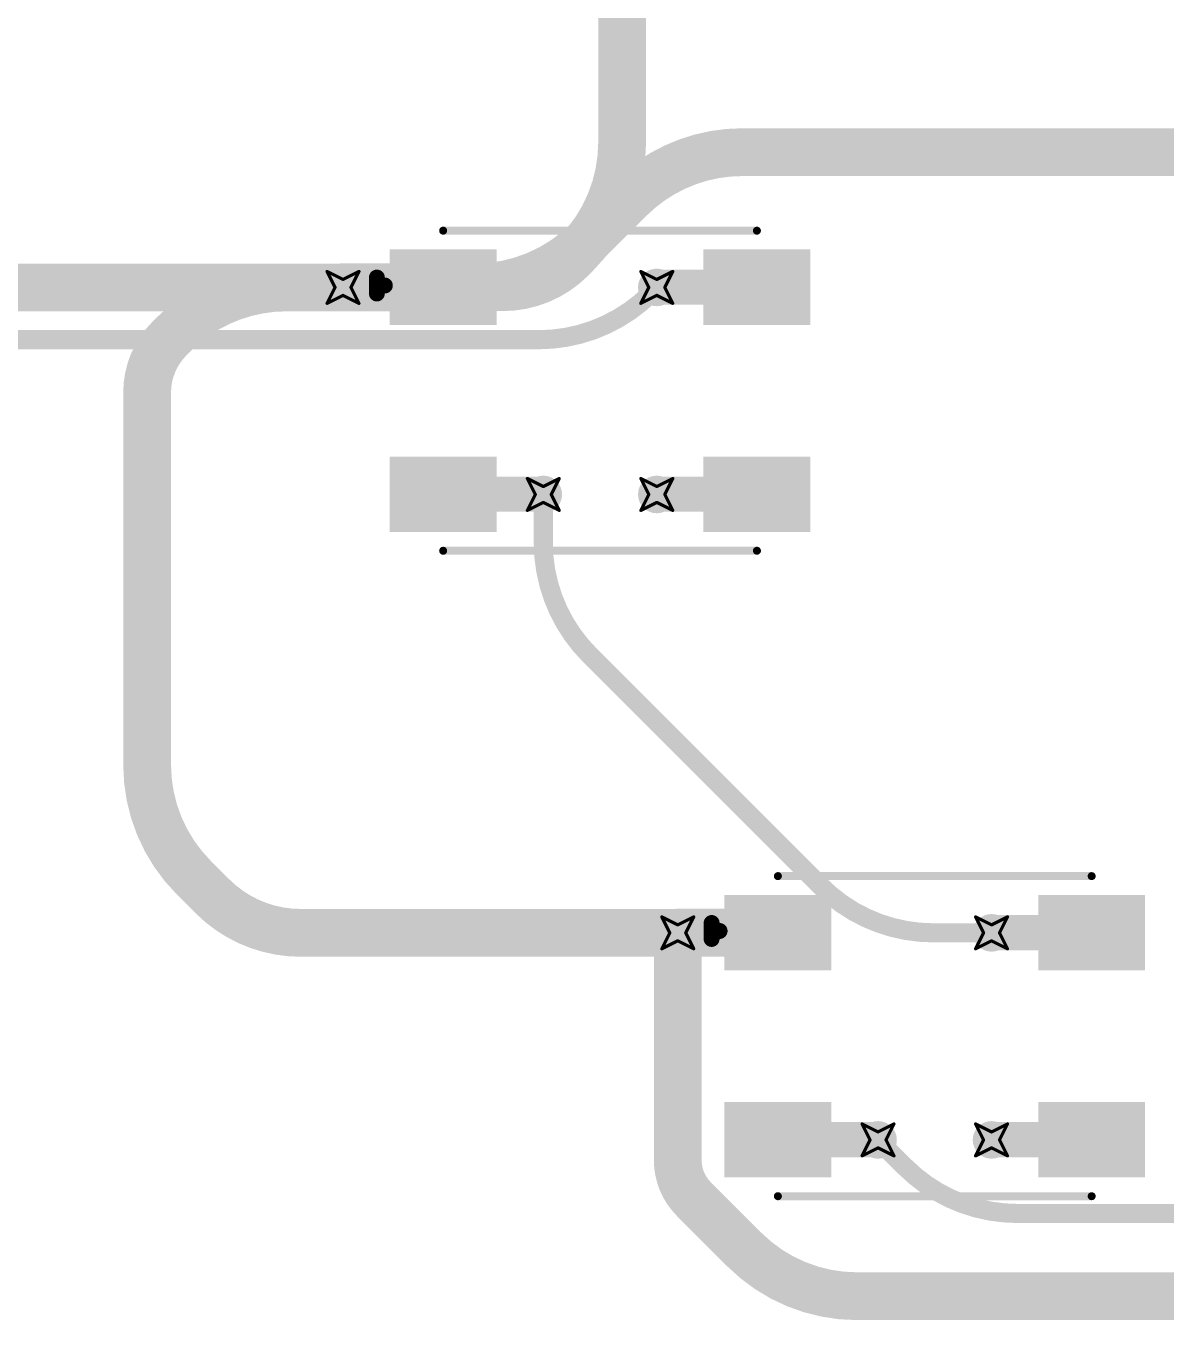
# Model space of a CAD drawing. Header units: inches. Extents: x -11 to 1110, y -7 to 455.
# Drawn here: x 450.82 to 468.99, y 216.59 to 237.22 of the extents above; entities that cross this region are included whole.
import ezdxf

# ---------------------------------------------------------------- set-up
doc = ezdxf.new("R2010")
doc.units = ezdxf.units.IN
for name, color, linetype in [('Bottom Layer', 5, 'Continuous'), ('Drill Drawing', 1, 'Continuous'), ('Top Layer', 1, 'Continuous'), ('Top Overlay', 2, 'Continuous'), ('Top Paste', 8, 'Continuous'), ('Top Solder', 216, 'Continuous'), ('Via Holes', 16, 'Continuous')]:
    doc.layers.add(name, color=color, linetype=linetype)

# ---------------------------------------------------------------- blocks, each defined once
blk = doc.blocks.new('WS2812B_B_W_58')
at = {"layer": 'Top Layer'}
for points in [[(-3.24999985, 2.15000078), (-1.75000031, 2.15000078), (-1.75000031, 1.15000278), (-3.24999985, 1.15000278)], [(3.24999985, 1.15000278), (1.75000031, 1.15000278), (1.75000031, 2.15000078), (3.24999985, 2.15000078)], [(-3.24999985, -1.15000024), (-1.75000031, -1.15000024), (-1.75000031, -2.14999824), (-3.24999985, -2.14999824)], [(1.75000031, -1.15000024), (3.24999985, -1.15000024), (3.24999985, -2.14999824), (1.75000031, -2.14999824)]]:
    blk.add_hatch(color=1, dxfattribs=at).paths.add_polyline_path(points)
at = {"layer": 'Top Paste'}
for points in [[(-3.24999985, 2.15000078), (-1.75000031, 2.15000078), (-1.75000031, 1.15000278), (-3.24999985, 1.15000278)], [(3.24999985, 1.15000278), (1.75000031, 1.15000278), (1.75000031, 2.15000078), (3.24999985, 2.15000078)], [(-3.24999985, -1.15000024), (-1.75000031, -1.15000024), (-1.75000031, -2.14999824), (-3.24999985, -2.14999824)], [(1.75000031, -1.15000024), (3.24999985, -1.15000024), (3.24999985, -2.14999824), (1.75000031, -2.14999824)]]:
    blk.add_hatch(color=8, dxfattribs=at).paths.add_polyline_path(points)
at = {"layer": 'Top Solder'}
for points in [[(-3.35159985, 2.25160078), (-1.64840031, 2.25160078), (-1.64840031, 1.04840278), (-3.35159985, 1.04840278)], [(3.35159985, 1.04840278), (1.64840031, 1.04840278), (1.64840031, 2.25160078), (3.35159985, 2.25160078)], [(-3.35159985, -1.04840024), (-1.64840031, -1.04840024), (-1.64840031, -2.25159824), (-3.35159985, -2.25159824)], [(1.64840031, -1.04840024), (3.35159985, -1.04840024), (3.35159985, -2.25159824), (1.64840031, -2.25159824)]]:
    blk.add_hatch(color=216, dxfattribs=at).paths.add_polyline_path(points)
at = {"layer": 'Top Overlay'}
for points in [[(-2.50000008, 2.55080008, 0.127, 0.127, 0), (2.50000008, 2.55080008, 0.127, 0.127, 0)], [(-3.556, 1.8034, 0.254, 0.254, 0), (-3.429, 1.6764, 0.254, 0.254, 0)], [(-3.556, 1.5494, 0.254, 0.254, 0), (-3.556, 1.8034, 0.254, 0.254, 0)], [(-3.556, 1.5494, 0.254, 0.254, 0), (-3.429, 1.6764, 0.254, 0.254, 0)], [(-2.50000008, -2.55079754, 0.127, 0.127, 0), (2.50000008, -2.55079754, 0.127, 0.127, 0)]]:
    blk.add_lwpolyline(points, format="xyseb", dxfattribs=at)
for points in [[(-2.53175008, 2.55080008, 0.0635, 0.0635, 1), (-2.46825008, 2.55080008, 0.0635, 0.0635, 1)], [(2.46825008, 2.55080008, 0.0635, 0.0635, 1), (2.53175008, 2.55080008, 0.0635, 0.0635, 1)], [(-3.619499999999999, 1.8034, 0.127, 0.127, 1), (-3.4925, 1.8034, 0.127, 0.127, 1)], [(-3.619499999999999, 1.8034, 0.127, 0.127, 1), (-3.4925, 1.8034, 0.127, 0.127, 1)], [(-3.619499999999999, 1.5494, 0.127, 0.127, 1), (-3.4925, 1.5494, 0.127, 0.127, 1)], [(-3.619499999999999, 1.5494, 0.127, 0.127, 1), (-3.4925, 1.5494, 0.127, 0.127, 1)], [(-3.4925, 1.6764, 0.127, 0.127, 1), (-3.3655, 1.6764, 0.127, 0.127, 1)], [(-3.4925, 1.6764, 0.127, 0.127, 1), (-3.3655, 1.6764, 0.127, 0.127, 1)], [(-2.53175008, -2.55079754, 0.0635, 0.0635, 1), (-2.46825008, -2.55079754, 0.0635, 0.0635, 1)], [(2.46825008, -2.55079754, 0.0635, 0.0635, 1), (2.53175008, -2.55079754, 0.0635, 0.0635, 1)]]:
    blk.add_lwpolyline(points, format="xyseb", close=True, dxfattribs=at)
blk = doc.blocks.new('WS2812B_B_W_67')
at = {"layer": 'Top Layer'}
for points in [[(-3.24999985, 2.15000078), (-1.75000031, 2.15000078), (-1.75000031, 1.15000278), (-3.24999985, 1.15000278)], [(3.24999985, 1.15000278), (1.75000031, 1.15000278), (1.75000031, 2.15000078), (3.24999985, 2.15000078)], [(-3.24999985, -1.15000024), (-1.75000031, -1.15000024), (-1.75000031, -2.14999824), (-3.24999985, -2.14999824)], [(1.75000031, -1.15000024), (3.24999985, -1.15000024), (3.24999985, -2.14999824), (1.75000031, -2.14999824)]]:
    blk.add_hatch(color=1, dxfattribs=at).paths.add_polyline_path(points)
at = {"layer": 'Top Paste'}
for points in [[(-3.24999985, 2.15000078), (-1.75000031, 2.15000078), (-1.75000031, 1.15000278), (-3.24999985, 1.15000278)], [(3.24999985, 1.15000278), (1.75000031, 1.15000278), (1.75000031, 2.15000078), (3.24999985, 2.15000078)], [(-3.24999985, -1.15000024), (-1.75000031, -1.15000024), (-1.75000031, -2.14999824), (-3.24999985, -2.14999824)], [(1.75000031, -1.15000024), (3.24999985, -1.15000024), (3.24999985, -2.14999824), (1.75000031, -2.14999824)]]:
    blk.add_hatch(color=8, dxfattribs=at).paths.add_polyline_path(points)
at = {"layer": 'Top Solder'}
for points in [[(-3.35159985, 2.25160078), (-1.64840031, 2.25160078), (-1.64840031, 1.04840278), (-3.35159985, 1.04840278)], [(3.35159985, 1.04840278), (1.64840031, 1.04840278), (1.64840031, 2.25160078), (3.35159985, 2.25160078)], [(-3.35159985, -1.04840024), (-1.64840031, -1.04840024), (-1.64840031, -2.25159824), (-3.35159985, -2.25159824)], [(1.64840031, -1.04840024), (3.35159985, -1.04840024), (3.35159985, -2.25159824), (1.64840031, -2.25159824)]]:
    blk.add_hatch(color=216, dxfattribs=at).paths.add_polyline_path(points)
at = {"layer": 'Top Overlay'}
for points in [[(-2.50000008, 2.55080008, 0.127, 0.127, 0), (2.50000008, 2.55080008, 0.127, 0.127, 0)], [(-3.556, 1.8034, 0.254, 0.254, 0), (-3.429, 1.6764, 0.254, 0.254, 0)], [(-3.556, 1.5494, 0.254, 0.254, 0), (-3.556, 1.8034, 0.254, 0.254, 0)], [(-3.556, 1.5494, 0.254, 0.254, 0), (-3.429, 1.6764, 0.254, 0.254, 0)], [(-2.50000008, -2.55079754, 0.127, 0.127, 0), (2.50000008, -2.55079754, 0.127, 0.127, 0)]]:
    blk.add_lwpolyline(points, format="xyseb", dxfattribs=at)
for points in [[(-2.53175008, 2.55080008, 0.0635, 0.0635, 1), (-2.46825008, 2.55080008, 0.0635, 0.0635, 1)], [(2.46825008, 2.55080008, 0.0635, 0.0635, 1), (2.53175008, 2.55080008, 0.0635, 0.0635, 1)], [(-3.619499999999999, 1.8034, 0.127, 0.127, 1), (-3.4925, 1.8034, 0.127, 0.127, 1)], [(-3.619499999999999, 1.8034, 0.127, 0.127, 1), (-3.4925, 1.8034, 0.127, 0.127, 1)], [(-3.619499999999999, 1.5494, 0.127, 0.127, 1), (-3.4925, 1.5494, 0.127, 0.127, 1)], [(-3.619499999999999, 1.5494, 0.127, 0.127, 1), (-3.4925, 1.5494, 0.127, 0.127, 1)], [(-3.4925, 1.6764, 0.127, 0.127, 1), (-3.3655, 1.6764, 0.127, 0.127, 1)], [(-3.4925, 1.6764, 0.127, 0.127, 1), (-3.3655, 1.6764, 0.127, 0.127, 1)], [(-2.53175008, -2.55079754, 0.0635, 0.0635, 1), (-2.46825008, -2.55079754, 0.0635, 0.0635, 1)], [(2.46825008, -2.55079754, 0.0635, 0.0635, 1), (2.53175008, -2.55079754, 0.0635, 0.0635, 1)]]:
    blk.add_lwpolyline(points, format="xyseb", close=True, dxfattribs=at)

msp = doc.modelspace()

# ---------------------------------------------------------------- hatches: boundary and pattern name
at = {"layer": 'Bottom Layer'}
h = msp.add_hatch(color=5, dxfattribs=at)
edge = h.paths.add_edge_path()
edge.add_arc((455.8759691199999, 233.0472098), 0.2999994, 0, 360)
h = msp.add_hatch(color=5, dxfattribs=at)
edge = h.paths.add_edge_path()
edge.add_arc((460.87596928, 233.0472098), 0.2999994, 0, 360)
h = msp.add_hatch(color=5, dxfattribs=at)
edge = h.paths.add_edge_path()
edge.add_arc((459.0672301999999, 229.74720878), 0.2999994, 0, 360)
h = msp.add_hatch(color=5, dxfattribs=at)
edge = h.paths.add_edge_path()
edge.add_arc((460.87596928, 229.74720878), 0.2999994, 0, 360)
h = msp.add_hatch(color=5, dxfattribs=at)
edge = h.paths.add_edge_path()
edge.add_arc((461.20996912, 222.7602098), 0.2999994, 0, 360)
h = msp.add_hatch(color=5, dxfattribs=at)
edge = h.paths.add_edge_path()
edge.add_arc((466.2099692799999, 222.7602098), 0.2999994, 0, 360)
h = msp.add_hatch(color=5, dxfattribs=at)
edge = h.paths.add_edge_path()
edge.add_arc((464.4012301999999, 219.46020878), 0.2999994, 0, 360)
h = msp.add_hatch(color=5, dxfattribs=at)
edge = h.paths.add_edge_path()
edge.add_arc((466.2099692799999, 219.46020878), 0.2999994, 0, 360)
at = {"layer": 'Top Layer'}
h = msp.add_hatch(color=1, dxfattribs=at)
edge = h.paths.add_edge_path()
edge.add_arc((455.8759691199999, 233.0472098), 0.2999994, 0, 360)
h = msp.add_hatch(color=1, dxfattribs=at)
edge = h.paths.add_edge_path()
edge.add_arc((460.87596928, 233.0472098), 0.2999994, 0, 360)
h = msp.add_hatch(color=1, dxfattribs=at)
edge = h.paths.add_edge_path()
edge.add_arc((459.0672301999999, 229.74720878), 0.2999994, 0, 360)
h = msp.add_hatch(color=1, dxfattribs=at)
edge = h.paths.add_edge_path()
edge.add_arc((460.87596928, 229.74720878), 0.2999994, 0, 360)
h = msp.add_hatch(color=1, dxfattribs=at)
edge = h.paths.add_edge_path()
edge.add_arc((461.20996912, 222.7602098), 0.2999994, 0, 360)
h = msp.add_hatch(color=1, dxfattribs=at)
edge = h.paths.add_edge_path()
edge.add_arc((466.2099692799999, 222.7602098), 0.2999994, 0, 360)
h = msp.add_hatch(color=1, dxfattribs=at)
edge = h.paths.add_edge_path()
edge.add_arc((464.4012301999999, 219.46020878), 0.2999994, 0, 360)
h = msp.add_hatch(color=1, dxfattribs=at)
edge = h.paths.add_edge_path()
edge.add_arc((466.2099692799999, 219.46020878), 0.2999994, 0, 360)
at = {"layer": 'Via Holes'}
h = msp.add_hatch(color=7, dxfattribs=at)
edge = h.paths.add_edge_path()
edge.add_arc((455.8759691199999, 233.0472098), 0.1499997, 0, 360)
h = msp.add_hatch(color=7, dxfattribs=at)
edge = h.paths.add_edge_path()
edge.add_arc((460.87596928, 233.0472098), 0.1499997, 0, 360)
h = msp.add_hatch(color=7, dxfattribs=at)
edge = h.paths.add_edge_path()
edge.add_arc((459.0672301999999, 229.74720878), 0.1499997, 0, 360)
h = msp.add_hatch(color=7, dxfattribs=at)
edge = h.paths.add_edge_path()
edge.add_arc((460.87596928, 229.74720878), 0.1499997, 0, 360)
h = msp.add_hatch(color=7, dxfattribs=at)
edge = h.paths.add_edge_path()
edge.add_arc((461.20996912, 222.7602098), 0.1499997, 0, 360)
h = msp.add_hatch(color=7, dxfattribs=at)
edge = h.paths.add_edge_path()
edge.add_arc((466.2099692799999, 222.7602098), 0.1499997, 0, 360)
h = msp.add_hatch(color=7, dxfattribs=at)
edge = h.paths.add_edge_path()
edge.add_arc((464.4012301999999, 219.46020878), 0.1499997, 0, 360)
h = msp.add_hatch(color=7, dxfattribs=at)
edge = h.paths.add_edge_path()
edge.add_arc((466.2099692799999, 219.46020878), 0.1499997, 0, 360)

# ---------------------------------------------------------------- linework, layer by layer
at = {"layer": 'Bottom Layer'}
for points in [[(460.4425563799999, 234.45875638, 0.7619999999999999, 0.7619999999999999, -0.198912367379658), (462.23860816, 235.2027046, 0.7619999999999999, 0.7619999999999999, 0)], [(462.23860816, 235.2027046, 0.7619999999999999, 0.7619999999999999, 0), (473.40548702, 235.2027046, 0.7619999999999999, 0.7619999999999999, 0)], [(459.7749580199999, 233.79115802, 0.7619999999999999, 0.7619999999999999, 0), (460.4425563799999, 234.45875638, 0.7619999999999999, 0.7619999999999999, 0)], [(459.7749580199999, 233.79115802, 0.7619999999999999, 0.7619999999999999, -0.198912367379658), (457.97890624, 233.0472098, 0.7619999999999999, 0.7619999999999999, 0)], [(446.87511336, 233.0472098, 0.7619999999999999, 0.7619999999999999, 0), (455.8759691199999, 233.0472098, 0.7619999999999999, 0.7619999999999999, 0)], [(455.8759691199999, 233.0472098, 0.7619999999999999, 0.7619999999999999, 0), (457.97890624, 233.0472098, 0.7619999999999999, 0.7619999999999999, 0)], [(460.78610662, 232.95734714, 0.3048, 0.3048, -0.198912367379658), (458.99005484, 232.21339892, 0.3048, 0.3048, 0)], [(460.78610662, 232.95734714, 0.3048, 0.3048, 0), (460.87596928, 233.0472098, 0.3048, 0.3048, 0)], [(449.0727239, 232.21339892, 0.3048, 0.3048, 0), (458.99005484, 232.21339892, 0.3048, 0.3048, 0)], [(459.0672301999999, 228.97867336, 0.3048, 0.3048, 0), (459.0672301999999, 229.74720878, 0.3048, 0.3048, 0)], [(459.81117842, 227.18262158, 0.3048, 0.3048, -0.198912367379658), (459.0672301999999, 228.97867336, 0.3048, 0.3048, 0)], [(459.81117842, 227.18262158, 0.3048, 0.3048, 0), (463.4896419799999, 223.50415802, 0.3048, 0.3048, 0)], [(465.28569376, 222.7602098, 0.3048, 0.3048, -0.198912367379658), (463.4896419799999, 223.50415802, 0.3048, 0.3048, 0)], [(461.20996912, 219.13720968, 0.7619999999999999, 0.7619999999999999, 0), (461.20996912, 222.7602098, 0.7619999999999999, 0.7619999999999999, 0)], [(465.28569376, 222.7602098, 0.3048, 0.3048, 0), (466.2099692799999, 222.7602098, 0.3048, 0.3048, 0)], [(461.4671999999999, 218.5162, 0.7619999999999999, 0.7619999999999999, -0.198912367379658), (461.20996912, 219.13720968, 0.7619999999999999, 0.7619999999999999, 0)], [(464.4012301999999, 219.46020878, 0.3048, 0.3048, 0), (464.82989076, 219.03154822, 0.3048, 0.3048, 0)], [(466.62594254, 218.2876, 0.3048, 0.3048, -0.198912367379658), (464.82989076, 219.03154822, 0.3048, 0.3048, 0)], [(461.4671999999999, 218.5162, 0.7619999999999999, 0.7619999999999999, 0), (462.27044198, 217.71295802, 0.7619999999999999, 0.7619999999999999, 0)], [(466.62594254, 218.2876, 0.3048, 0.3048, 0), (474.81207552, 218.2876, 0.3048, 0.3048, 0)], [(464.06649376, 216.9690098, 0.7619999999999999, 0.7619999999999999, -0.198912367379658), (462.27044198, 217.71295802, 0.7619999999999999, 0.7619999999999999, 0)], [(464.06649376, 216.9690098, 0.7619999999999999, 0.7619999999999999, 0), (472.1827691199999, 216.9690098, 0.7619999999999999, 0.7619999999999999, 0)]]:
    msp.add_lwpolyline(points, format="xyseb", dxfattribs=at)
for points in [[(462.04810816, 235.2027046, 0.3809999999999999, 0.3809999999999999, 1), (462.4291081599999, 235.2027046, 0.3809999999999999, 0.3809999999999999, 1)], [(462.04810816, 235.2027046, 0.3809999999999999, 0.3809999999999999, 1), (462.4291081599999, 235.2027046, 0.3809999999999999, 0.3809999999999999, 1)], [(460.2520563799999, 234.45875638, 0.3809999999999999, 0.3809999999999999, 1), (460.63305638, 234.45875638, 0.3809999999999999, 0.3809999999999999, 1)], [(460.2520563799999, 234.45875638, 0.3809999999999999, 0.3809999999999999, 1), (460.63305638, 234.45875638, 0.3809999999999999, 0.3809999999999999, 1)], [(459.58445802, 233.79115802, 0.3809999999999999, 0.3809999999999999, 1), (459.9654580199999, 233.79115802, 0.3809999999999999, 0.3809999999999999, 1)], [(459.58445802, 233.79115802, 0.3809999999999999, 0.3809999999999999, 1), (459.9654580199999, 233.79115802, 0.3809999999999999, 0.3809999999999999, 1)], [(455.6854691199999, 233.0472098, 0.3809999999999999, 0.3809999999999999, 1), (456.06646912, 233.0472098, 0.3809999999999999, 0.3809999999999999, 1)], [(455.6854691199999, 233.0472098, 0.3809999999999999, 0.3809999999999999, 1), (456.06646912, 233.0472098, 0.3809999999999999, 0.3809999999999999, 1)], [(457.7884062399999, 233.0472098, 0.3809999999999999, 0.3809999999999999, 1), (458.1694062399999, 233.0472098, 0.3809999999999999, 0.3809999999999999, 1)], [(457.7884062399999, 233.0472098, 0.3809999999999999, 0.3809999999999999, 1), (458.1694062399999, 233.0472098, 0.3809999999999999, 0.3809999999999999, 1)], [(460.70990662, 232.95734714, 0.1524, 0.1524, 1), (460.86230662, 232.95734714, 0.1524, 0.1524, 1)], [(460.70990662, 232.95734714, 0.1524, 0.1524, 1), (460.86230662, 232.95734714, 0.1524, 0.1524, 1)], [(460.79976928, 233.0472098, 0.1524, 0.1524, 1), (460.95216928, 233.0472098, 0.1524, 0.1524, 1)], [(458.91385484, 232.21339892, 0.1524, 0.1524, 1), (459.06625484, 232.21339892, 0.1524, 0.1524, 1)], [(458.91385484, 232.21339892, 0.1524, 0.1524, 1), (459.06625484, 232.21339892, 0.1524, 0.1524, 1)], [(458.9910302, 229.74720878, 0.1524, 0.1524, 1), (459.1434302, 229.74720878, 0.1524, 0.1524, 1)], [(458.9910302, 228.97867336, 0.1524, 0.1524, 1), (459.1434302, 228.97867336, 0.1524, 0.1524, 1)], [(458.9910302, 228.97867336, 0.1524, 0.1524, 1), (459.1434302, 228.97867336, 0.1524, 0.1524, 1)], [(459.73497842, 227.18262158, 0.1524, 0.1524, 1), (459.88737842, 227.18262158, 0.1524, 0.1524, 1)], [(459.73497842, 227.18262158, 0.1524, 0.1524, 1), (459.88737842, 227.18262158, 0.1524, 0.1524, 1)], [(463.41344198, 223.50415802, 0.1524, 0.1524, 1), (463.56584198, 223.50415802, 0.1524, 0.1524, 1)], [(463.41344198, 223.50415802, 0.1524, 0.1524, 1), (463.56584198, 223.50415802, 0.1524, 0.1524, 1)], [(461.0194691199999, 222.7602098, 0.3809999999999999, 0.3809999999999999, 1), (461.40046912, 222.7602098, 0.3809999999999999, 0.3809999999999999, 1)], [(465.20949376, 222.7602098, 0.1524, 0.1524, 1), (465.36189376, 222.7602098, 0.1524, 0.1524, 1)], [(465.20949376, 222.7602098, 0.1524, 0.1524, 1), (465.36189376, 222.7602098, 0.1524, 0.1524, 1)], [(466.1337692799999, 222.7602098, 0.1524, 0.1524, 1), (466.28616928, 222.7602098, 0.1524, 0.1524, 1)], [(461.0194691199999, 219.13720968, 0.3809999999999999, 0.3809999999999999, 1), (461.40046912, 219.13720968, 0.3809999999999999, 0.3809999999999999, 1)], [(461.0194691199999, 219.13720968, 0.3809999999999999, 0.3809999999999999, 1), (461.40046912, 219.13720968, 0.3809999999999999, 0.3809999999999999, 1)], [(464.3250302, 219.46020878, 0.1524, 0.1524, 1), (464.4774302, 219.46020878, 0.1524, 0.1524, 1)], [(464.75369076, 219.03154822, 0.1524, 0.1524, 1), (464.90609076, 219.03154822, 0.1524, 0.1524, 1)], [(464.75369076, 219.03154822, 0.1524, 0.1524, 1), (464.90609076, 219.03154822, 0.1524, 0.1524, 1)], [(461.2766999999999, 218.5162, 0.3809999999999999, 0.3809999999999999, 1), (461.6577, 218.5162, 0.3809999999999999, 0.3809999999999999, 1)], [(461.2766999999999, 218.5162, 0.3809999999999999, 0.3809999999999999, 1), (461.6577, 218.5162, 0.3809999999999999, 0.3809999999999999, 1)], [(466.54974254, 218.2876, 0.1524, 0.1524, 1), (466.70214254, 218.2876, 0.1524, 0.1524, 1)], [(466.54974254, 218.2876, 0.1524, 0.1524, 1), (466.70214254, 218.2876, 0.1524, 0.1524, 1)], [(462.0799419799999, 217.71295802, 0.3809999999999999, 0.3809999999999999, 1), (462.46094198, 217.71295802, 0.3809999999999999, 0.3809999999999999, 1)], [(462.0799419799999, 217.71295802, 0.3809999999999999, 0.3809999999999999, 1), (462.46094198, 217.71295802, 0.3809999999999999, 0.3809999999999999, 1)], [(463.87599376, 216.9690098, 0.3809999999999999, 0.3809999999999999, 1), (464.2569937599999, 216.9690098, 0.3809999999999999, 0.3809999999999999, 1)], [(463.87599376, 216.9690098, 0.3809999999999999, 0.3809999999999999, 1), (464.2569937599999, 216.9690098, 0.3809999999999999, 0.3809999999999999, 1)]]:
    msp.add_lwpolyline(points, format="xyseb", close=True, dxfattribs=at)
at = {"layer": 'Drill Drawing'}
for points in [[(455.62196912, 233.3012098, 0.0508, 0.0508, 0), (455.8759691199999, 233.1742098, 0.0508, 0.0508, 0)], [(455.62196912, 233.3012098, 0.0508, 0.0508, 0), (455.74896912, 233.0472098, 0.0508, 0.0508, 0)], [(455.8759691199999, 233.1742098, 0.0508, 0.0508, 0), (456.12996912, 233.3012098, 0.0508, 0.0508, 0)], [(456.00296912, 233.0472098, 0.0508, 0.0508, 0), (456.12996912, 233.3012098, 0.0508, 0.0508, 0)], [(460.62196928, 233.3012098, 0.0508, 0.0508, 0), (460.87596928, 233.1742098, 0.0508, 0.0508, 0)], [(460.62196928, 233.3012098, 0.0508, 0.0508, 0), (460.7489692799999, 233.0472098, 0.0508, 0.0508, 0)], [(460.87596928, 233.1742098, 0.0508, 0.0508, 0), (461.12996928, 233.3012098, 0.0508, 0.0508, 0)], [(461.00296928, 233.0472098, 0.0508, 0.0508, 0), (461.12996928, 233.3012098, 0.0508, 0.0508, 0)], [(455.62196912, 232.7932098, 0.0508, 0.0508, 0), (455.74896912, 233.0472098, 0.0508, 0.0508, 0)], [(455.62196912, 232.7932098, 0.0508, 0.0508, 0), (455.8759691199999, 232.9202098, 0.0508, 0.0508, 0)], [(455.8759691199999, 232.9202098, 0.0508, 0.0508, 0), (456.12996912, 232.7932098, 0.0508, 0.0508, 0)], [(456.00296912, 233.0472098, 0.0508, 0.0508, 0), (456.12996912, 232.7932098, 0.0508, 0.0508, 0)], [(460.62196928, 232.7932098, 0.0508, 0.0508, 0), (460.7489692799999, 233.0472098, 0.0508, 0.0508, 0)], [(460.62196928, 232.7932098, 0.0508, 0.0508, 0), (460.87596928, 232.9202098, 0.0508, 0.0508, 0)], [(460.87596928, 232.9202098, 0.0508, 0.0508, 0), (461.12996928, 232.7932098, 0.0508, 0.0508, 0)], [(461.00296928, 233.0472098, 0.0508, 0.0508, 0), (461.12996928, 232.7932098, 0.0508, 0.0508, 0)], [(458.8132302, 230.00120878, 0.0508, 0.0508, 0), (459.0672301999999, 229.87420878, 0.0508, 0.0508, 0)], [(458.8132302, 230.00120878, 0.0508, 0.0508, 0), (458.9402302, 229.74720878, 0.0508, 0.0508, 0)], [(459.0672301999999, 229.87420878, 0.0508, 0.0508, 0), (459.3212301999999, 230.00120878, 0.0508, 0.0508, 0)], [(459.1942302, 229.74720878, 0.0508, 0.0508, 0), (459.3212301999999, 230.00120878, 0.0508, 0.0508, 0)], [(460.62196928, 230.00120878, 0.0508, 0.0508, 0), (460.87596928, 229.87420878, 0.0508, 0.0508, 0)], [(460.62196928, 230.00120878, 0.0508, 0.0508, 0), (460.7489692799999, 229.74720878, 0.0508, 0.0508, 0)], [(460.87596928, 229.87420878, 0.0508, 0.0508, 0), (461.12996928, 230.00120878, 0.0508, 0.0508, 0)], [(461.00296928, 229.74720878, 0.0508, 0.0508, 0), (461.12996928, 230.00120878, 0.0508, 0.0508, 0)], [(458.8132302, 229.49320878, 0.0508, 0.0508, 0), (458.9402302, 229.74720878, 0.0508, 0.0508, 0)], [(458.8132302, 229.49320878, 0.0508, 0.0508, 0), (459.0672301999999, 229.62020878, 0.0508, 0.0508, 0)], [(459.0672301999999, 229.62020878, 0.0508, 0.0508, 0), (459.3212301999999, 229.49320878, 0.0508, 0.0508, 0)], [(459.1942302, 229.74720878, 0.0508, 0.0508, 0), (459.3212301999999, 229.49320878, 0.0508, 0.0508, 0)], [(460.62196928, 229.49320878, 0.0508, 0.0508, 0), (460.7489692799999, 229.74720878, 0.0508, 0.0508, 0)], [(460.62196928, 229.49320878, 0.0508, 0.0508, 0), (460.87596928, 229.62020878, 0.0508, 0.0508, 0)], [(460.87596928, 229.62020878, 0.0508, 0.0508, 0), (461.12996928, 229.49320878, 0.0508, 0.0508, 0)], [(461.00296928, 229.74720878, 0.0508, 0.0508, 0), (461.12996928, 229.49320878, 0.0508, 0.0508, 0)], [(460.9559691199999, 223.0142098, 0.0508, 0.0508, 0), (461.20996912, 222.8872098, 0.0508, 0.0508, 0)], [(460.9559691199999, 223.0142098, 0.0508, 0.0508, 0), (461.08296912, 222.7602098, 0.0508, 0.0508, 0)], [(461.20996912, 222.8872098, 0.0508, 0.0508, 0), (461.46396912, 223.0142098, 0.0508, 0.0508, 0)], [(461.3369691199999, 222.7602098, 0.0508, 0.0508, 0), (461.46396912, 223.0142098, 0.0508, 0.0508, 0)], [(465.95596928, 223.0142098, 0.0508, 0.0508, 0), (466.2099692799999, 222.8872098, 0.0508, 0.0508, 0)], [(465.95596928, 223.0142098, 0.0508, 0.0508, 0), (466.08296928, 222.7602098, 0.0508, 0.0508, 0)], [(466.2099692799999, 222.8872098, 0.0508, 0.0508, 0), (466.46396928, 223.0142098, 0.0508, 0.0508, 0)], [(466.33696928, 222.7602098, 0.0508, 0.0508, 0), (466.46396928, 223.0142098, 0.0508, 0.0508, 0)], [(460.9559691199999, 222.5062098, 0.0508, 0.0508, 0), (461.08296912, 222.7602098, 0.0508, 0.0508, 0)], [(461.3369691199999, 222.7602098, 0.0508, 0.0508, 0), (461.46396912, 222.5062098, 0.0508, 0.0508, 0)], [(465.95596928, 222.5062098, 0.0508, 0.0508, 0), (466.08296928, 222.7602098, 0.0508, 0.0508, 0)], [(466.33696928, 222.7602098, 0.0508, 0.0508, 0), (466.46396928, 222.5062098, 0.0508, 0.0508, 0)], [(460.9559691199999, 222.5062098, 0.0508, 0.0508, 0), (461.20996912, 222.6332098, 0.0508, 0.0508, 0)], [(461.20996912, 222.6332098, 0.0508, 0.0508, 0), (461.46396912, 222.5062098, 0.0508, 0.0508, 0)], [(465.95596928, 222.5062098, 0.0508, 0.0508, 0), (466.2099692799999, 222.6332098, 0.0508, 0.0508, 0)], [(466.2099692799999, 222.6332098, 0.0508, 0.0508, 0), (466.46396928, 222.5062098, 0.0508, 0.0508, 0)], [(464.1472302, 219.71420878, 0.0508, 0.0508, 0), (464.4012301999999, 219.58720878, 0.0508, 0.0508, 0)], [(464.1472302, 219.71420878, 0.0508, 0.0508, 0), (464.2742302, 219.46020878, 0.0508, 0.0508, 0)], [(464.4012301999999, 219.58720878, 0.0508, 0.0508, 0), (464.6552302, 219.71420878, 0.0508, 0.0508, 0)], [(464.5282301999999, 219.46020878, 0.0508, 0.0508, 0), (464.6552302, 219.71420878, 0.0508, 0.0508, 0)], [(465.95596928, 219.71420878, 0.0508, 0.0508, 0), (466.2099692799999, 219.58720878, 0.0508, 0.0508, 0)], [(465.95596928, 219.71420878, 0.0508, 0.0508, 0), (466.08296928, 219.46020878, 0.0508, 0.0508, 0)], [(466.2099692799999, 219.58720878, 0.0508, 0.0508, 0), (466.46396928, 219.71420878, 0.0508, 0.0508, 0)], [(466.33696928, 219.46020878, 0.0508, 0.0508, 0), (466.46396928, 219.71420878, 0.0508, 0.0508, 0)], [(464.1472302, 219.20620878, 0.0508, 0.0508, 0), (464.2742302, 219.46020878, 0.0508, 0.0508, 0)], [(464.5282301999999, 219.46020878, 0.0508, 0.0508, 0), (464.6552302, 219.20620878, 0.0508, 0.0508, 0)], [(465.95596928, 219.20620878, 0.0508, 0.0508, 0), (466.08296928, 219.46020878, 0.0508, 0.0508, 0)], [(466.33696928, 219.46020878, 0.0508, 0.0508, 0), (466.46396928, 219.20620878, 0.0508, 0.0508, 0)], [(464.1472302, 219.20620878, 0.0508, 0.0508, 0), (464.4012301999999, 219.33320878, 0.0508, 0.0508, 0)], [(464.4012301999999, 219.33320878, 0.0508, 0.0508, 0), (464.6552302, 219.20620878, 0.0508, 0.0508, 0)], [(465.95596928, 219.20620878, 0.0508, 0.0508, 0), (466.2099692799999, 219.33320878, 0.0508, 0.0508, 0)], [(466.2099692799999, 219.33320878, 0.0508, 0.0508, 0), (466.46396928, 219.20620878, 0.0508, 0.0508, 0)]]:
    msp.add_lwpolyline(points, format="xyseb", dxfattribs=at)
for points in [[(455.60926912, 233.3012098, 0.0254, 0.0254, 1), (455.63466912, 233.3012098, 0.0254, 0.0254, 1)], [(455.60926912, 233.3012098, 0.0254, 0.0254, 1), (455.63466912, 233.3012098, 0.0254, 0.0254, 1)], [(456.11726912, 233.3012098, 0.0254, 0.0254, 1), (456.1426691199999, 233.3012098, 0.0254, 0.0254, 1)], [(456.11726912, 233.3012098, 0.0254, 0.0254, 1), (456.1426691199999, 233.3012098, 0.0254, 0.0254, 1)], [(460.60926928, 233.3012098, 0.0254, 0.0254, 1), (460.6346692799999, 233.3012098, 0.0254, 0.0254, 1)], [(460.60926928, 233.3012098, 0.0254, 0.0254, 1), (460.6346692799999, 233.3012098, 0.0254, 0.0254, 1)], [(461.11726928, 233.3012098, 0.0254, 0.0254, 1), (461.14266928, 233.3012098, 0.0254, 0.0254, 1)], [(461.11726928, 233.3012098, 0.0254, 0.0254, 1), (461.14266928, 233.3012098, 0.0254, 0.0254, 1)], [(455.86326912, 233.1742098, 0.0254, 0.0254, 1), (455.88866912, 233.1742098, 0.0254, 0.0254, 1)], [(455.86326912, 233.1742098, 0.0254, 0.0254, 1), (455.88866912, 233.1742098, 0.0254, 0.0254, 1)], [(460.8632692799999, 233.1742098, 0.0254, 0.0254, 1), (460.88866928, 233.1742098, 0.0254, 0.0254, 1)], [(460.8632692799999, 233.1742098, 0.0254, 0.0254, 1), (460.88866928, 233.1742098, 0.0254, 0.0254, 1)], [(455.73626912, 233.0472098, 0.0254, 0.0254, 1), (455.76166912, 233.0472098, 0.0254, 0.0254, 1)], [(455.73626912, 233.0472098, 0.0254, 0.0254, 1), (455.76166912, 233.0472098, 0.0254, 0.0254, 1)], [(455.86326912, 232.9202098, 0.0254, 0.0254, 1), (455.88866912, 232.9202098, 0.0254, 0.0254, 1)], [(455.86326912, 232.9202098, 0.0254, 0.0254, 1), (455.88866912, 232.9202098, 0.0254, 0.0254, 1)], [(455.9902691199999, 233.0472098, 0.0254, 0.0254, 1), (456.01566912, 233.0472098, 0.0254, 0.0254, 1)], [(455.9902691199999, 233.0472098, 0.0254, 0.0254, 1), (456.01566912, 233.0472098, 0.0254, 0.0254, 1)], [(460.73626928, 233.0472098, 0.0254, 0.0254, 1), (460.76166928, 233.0472098, 0.0254, 0.0254, 1)], [(460.73626928, 233.0472098, 0.0254, 0.0254, 1), (460.76166928, 233.0472098, 0.0254, 0.0254, 1)], [(460.8632692799999, 232.9202098, 0.0254, 0.0254, 1), (460.88866928, 232.9202098, 0.0254, 0.0254, 1)], [(460.8632692799999, 232.9202098, 0.0254, 0.0254, 1), (460.88866928, 232.9202098, 0.0254, 0.0254, 1)], [(460.99026928, 233.0472098, 0.0254, 0.0254, 1), (461.0156692799999, 233.0472098, 0.0254, 0.0254, 1)], [(460.99026928, 233.0472098, 0.0254, 0.0254, 1), (461.0156692799999, 233.0472098, 0.0254, 0.0254, 1)], [(455.60926912, 232.7932098, 0.0254, 0.0254, 1), (455.63466912, 232.7932098, 0.0254, 0.0254, 1)], [(455.60926912, 232.7932098, 0.0254, 0.0254, 1), (455.63466912, 232.7932098, 0.0254, 0.0254, 1)], [(456.11726912, 232.7932098, 0.0254, 0.0254, 1), (456.1426691199999, 232.7932098, 0.0254, 0.0254, 1)], [(456.11726912, 232.7932098, 0.0254, 0.0254, 1), (456.1426691199999, 232.7932098, 0.0254, 0.0254, 1)], [(460.60926928, 232.7932098, 0.0254, 0.0254, 1), (460.6346692799999, 232.7932098, 0.0254, 0.0254, 1)], [(460.60926928, 232.7932098, 0.0254, 0.0254, 1), (460.6346692799999, 232.7932098, 0.0254, 0.0254, 1)], [(461.11726928, 232.7932098, 0.0254, 0.0254, 1), (461.14266928, 232.7932098, 0.0254, 0.0254, 1)], [(461.11726928, 232.7932098, 0.0254, 0.0254, 1), (461.14266928, 232.7932098, 0.0254, 0.0254, 1)], [(458.8005302, 230.00120878, 0.0254, 0.0254, 1), (458.8259302, 230.00120878, 0.0254, 0.0254, 1)], [(458.8005302, 230.00120878, 0.0254, 0.0254, 1), (458.8259302, 230.00120878, 0.0254, 0.0254, 1)], [(459.3085302, 230.00120878, 0.0254, 0.0254, 1), (459.3339301999999, 230.00120878, 0.0254, 0.0254, 1)], [(459.3085302, 230.00120878, 0.0254, 0.0254, 1), (459.3339301999999, 230.00120878, 0.0254, 0.0254, 1)], [(460.60926928, 230.00120878, 0.0254, 0.0254, 1), (460.6346692799999, 230.00120878, 0.0254, 0.0254, 1)], [(460.60926928, 230.00120878, 0.0254, 0.0254, 1), (460.6346692799999, 230.00120878, 0.0254, 0.0254, 1)], [(461.11726928, 230.00120878, 0.0254, 0.0254, 1), (461.14266928, 230.00120878, 0.0254, 0.0254, 1)], [(461.11726928, 230.00120878, 0.0254, 0.0254, 1), (461.14266928, 230.00120878, 0.0254, 0.0254, 1)], [(459.0545302, 229.87420878, 0.0254, 0.0254, 1), (459.0799302, 229.87420878, 0.0254, 0.0254, 1)], [(459.0545302, 229.87420878, 0.0254, 0.0254, 1), (459.0799302, 229.87420878, 0.0254, 0.0254, 1)], [(460.8632692799999, 229.87420878, 0.0254, 0.0254, 1), (460.88866928, 229.87420878, 0.0254, 0.0254, 1)], [(460.8632692799999, 229.87420878, 0.0254, 0.0254, 1), (460.88866928, 229.87420878, 0.0254, 0.0254, 1)], [(458.9275302, 229.74720878, 0.0254, 0.0254, 1), (458.9529302, 229.74720878, 0.0254, 0.0254, 1)], [(458.9275302, 229.74720878, 0.0254, 0.0254, 1), (458.9529302, 229.74720878, 0.0254, 0.0254, 1)], [(459.0545302, 229.62020878, 0.0254, 0.0254, 1), (459.0799302, 229.62020878, 0.0254, 0.0254, 1)], [(459.0545302, 229.62020878, 0.0254, 0.0254, 1), (459.0799302, 229.62020878, 0.0254, 0.0254, 1)], [(459.1815301999999, 229.74720878, 0.0254, 0.0254, 1), (459.2069302, 229.74720878, 0.0254, 0.0254, 1)], [(459.1815301999999, 229.74720878, 0.0254, 0.0254, 1), (459.2069302, 229.74720878, 0.0254, 0.0254, 1)], [(460.73626928, 229.74720878, 0.0254, 0.0254, 1), (460.76166928, 229.74720878, 0.0254, 0.0254, 1)], [(460.73626928, 229.74720878, 0.0254, 0.0254, 1), (460.76166928, 229.74720878, 0.0254, 0.0254, 1)], [(460.8632692799999, 229.62020878, 0.0254, 0.0254, 1), (460.88866928, 229.62020878, 0.0254, 0.0254, 1)], [(460.8632692799999, 229.62020878, 0.0254, 0.0254, 1), (460.88866928, 229.62020878, 0.0254, 0.0254, 1)], [(460.99026928, 229.74720878, 0.0254, 0.0254, 1), (461.0156692799999, 229.74720878, 0.0254, 0.0254, 1)], [(460.99026928, 229.74720878, 0.0254, 0.0254, 1), (461.0156692799999, 229.74720878, 0.0254, 0.0254, 1)], [(458.8005302, 229.49320878, 0.0254, 0.0254, 1), (458.8259302, 229.49320878, 0.0254, 0.0254, 1)], [(458.8005302, 229.49320878, 0.0254, 0.0254, 1), (458.8259302, 229.49320878, 0.0254, 0.0254, 1)], [(459.3085302, 229.49320878, 0.0254, 0.0254, 1), (459.3339301999999, 229.49320878, 0.0254, 0.0254, 1)], [(459.3085302, 229.49320878, 0.0254, 0.0254, 1), (459.3339301999999, 229.49320878, 0.0254, 0.0254, 1)], [(460.60926928, 229.49320878, 0.0254, 0.0254, 1), (460.6346692799999, 229.49320878, 0.0254, 0.0254, 1)], [(460.60926928, 229.49320878, 0.0254, 0.0254, 1), (460.6346692799999, 229.49320878, 0.0254, 0.0254, 1)], [(461.11726928, 229.49320878, 0.0254, 0.0254, 1), (461.14266928, 229.49320878, 0.0254, 0.0254, 1)], [(461.11726928, 229.49320878, 0.0254, 0.0254, 1), (461.14266928, 229.49320878, 0.0254, 0.0254, 1)], [(460.94326912, 223.0142098, 0.0254, 0.0254, 1), (460.96866912, 223.0142098, 0.0254, 0.0254, 1)], [(460.94326912, 223.0142098, 0.0254, 0.0254, 1), (460.96866912, 223.0142098, 0.0254, 0.0254, 1)], [(461.4512691199999, 223.0142098, 0.0254, 0.0254, 1), (461.47666912, 223.0142098, 0.0254, 0.0254, 1)], [(461.4512691199999, 223.0142098, 0.0254, 0.0254, 1), (461.47666912, 223.0142098, 0.0254, 0.0254, 1)], [(465.9432692799999, 223.0142098, 0.0254, 0.0254, 1), (465.96866928, 223.0142098, 0.0254, 0.0254, 1)], [(465.9432692799999, 223.0142098, 0.0254, 0.0254, 1), (465.96866928, 223.0142098, 0.0254, 0.0254, 1)], [(466.45126928, 223.0142098, 0.0254, 0.0254, 1), (466.47666928, 223.0142098, 0.0254, 0.0254, 1)], [(466.45126928, 223.0142098, 0.0254, 0.0254, 1), (466.47666928, 223.0142098, 0.0254, 0.0254, 1)], [(461.0702691199999, 222.7602098, 0.0254, 0.0254, 1), (461.09566912, 222.7602098, 0.0254, 0.0254, 1)], [(461.0702691199999, 222.7602098, 0.0254, 0.0254, 1), (461.09566912, 222.7602098, 0.0254, 0.0254, 1)], [(461.19726912, 222.8872098, 0.0254, 0.0254, 1), (461.2226691199999, 222.8872098, 0.0254, 0.0254, 1)], [(461.19726912, 222.8872098, 0.0254, 0.0254, 1), (461.2226691199999, 222.8872098, 0.0254, 0.0254, 1)], [(461.32426912, 222.7602098, 0.0254, 0.0254, 1), (461.34966912, 222.7602098, 0.0254, 0.0254, 1)], [(461.32426912, 222.7602098, 0.0254, 0.0254, 1), (461.34966912, 222.7602098, 0.0254, 0.0254, 1)], [(466.07026928, 222.7602098, 0.0254, 0.0254, 1), (466.0956692799999, 222.7602098, 0.0254, 0.0254, 1)], [(466.07026928, 222.7602098, 0.0254, 0.0254, 1), (466.0956692799999, 222.7602098, 0.0254, 0.0254, 1)], [(466.1972692799999, 222.8872098, 0.0254, 0.0254, 1), (466.22266928, 222.8872098, 0.0254, 0.0254, 1)], [(466.1972692799999, 222.8872098, 0.0254, 0.0254, 1), (466.22266928, 222.8872098, 0.0254, 0.0254, 1)], [(466.32426928, 222.7602098, 0.0254, 0.0254, 1), (466.34966928, 222.7602098, 0.0254, 0.0254, 1)], [(466.32426928, 222.7602098, 0.0254, 0.0254, 1), (466.34966928, 222.7602098, 0.0254, 0.0254, 1)], [(461.19726912, 222.6332098, 0.0254, 0.0254, 1), (461.2226691199999, 222.6332098, 0.0254, 0.0254, 1)], [(461.19726912, 222.6332098, 0.0254, 0.0254, 1), (461.2226691199999, 222.6332098, 0.0254, 0.0254, 1)], [(466.1972692799999, 222.6332098, 0.0254, 0.0254, 1), (466.22266928, 222.6332098, 0.0254, 0.0254, 1)], [(466.1972692799999, 222.6332098, 0.0254, 0.0254, 1), (466.22266928, 222.6332098, 0.0254, 0.0254, 1)], [(460.94326912, 222.5062098, 0.0254, 0.0254, 1), (460.96866912, 222.5062098, 0.0254, 0.0254, 1)], [(460.94326912, 222.5062098, 0.0254, 0.0254, 1), (460.96866912, 222.5062098, 0.0254, 0.0254, 1)], [(461.4512691199999, 222.5062098, 0.0254, 0.0254, 1), (461.47666912, 222.5062098, 0.0254, 0.0254, 1)], [(461.4512691199999, 222.5062098, 0.0254, 0.0254, 1), (461.47666912, 222.5062098, 0.0254, 0.0254, 1)], [(465.9432692799999, 222.5062098, 0.0254, 0.0254, 1), (465.96866928, 222.5062098, 0.0254, 0.0254, 1)], [(465.9432692799999, 222.5062098, 0.0254, 0.0254, 1), (465.96866928, 222.5062098, 0.0254, 0.0254, 1)], [(466.45126928, 222.5062098, 0.0254, 0.0254, 1), (466.47666928, 222.5062098, 0.0254, 0.0254, 1)], [(466.45126928, 222.5062098, 0.0254, 0.0254, 1), (466.47666928, 222.5062098, 0.0254, 0.0254, 1)], [(464.1345302, 219.71420878, 0.0254, 0.0254, 1), (464.1599302, 219.71420878, 0.0254, 0.0254, 1)], [(464.1345302, 219.71420878, 0.0254, 0.0254, 1), (464.1599302, 219.71420878, 0.0254, 0.0254, 1)], [(464.6425302, 219.71420878, 0.0254, 0.0254, 1), (464.6679301999999, 219.71420878, 0.0254, 0.0254, 1)], [(464.6425302, 219.71420878, 0.0254, 0.0254, 1), (464.6679301999999, 219.71420878, 0.0254, 0.0254, 1)], [(465.9432692799999, 219.71420878, 0.0254, 0.0254, 1), (465.96866928, 219.71420878, 0.0254, 0.0254, 1)], [(465.9432692799999, 219.71420878, 0.0254, 0.0254, 1), (465.96866928, 219.71420878, 0.0254, 0.0254, 1)], [(466.45126928, 219.71420878, 0.0254, 0.0254, 1), (466.47666928, 219.71420878, 0.0254, 0.0254, 1)], [(466.45126928, 219.71420878, 0.0254, 0.0254, 1), (466.47666928, 219.71420878, 0.0254, 0.0254, 1)], [(464.2615302, 219.46020878, 0.0254, 0.0254, 1), (464.2869302, 219.46020878, 0.0254, 0.0254, 1)], [(464.2615302, 219.46020878, 0.0254, 0.0254, 1), (464.2869302, 219.46020878, 0.0254, 0.0254, 1)], [(464.3885302, 219.58720878, 0.0254, 0.0254, 1), (464.4139302, 219.58720878, 0.0254, 0.0254, 1)], [(464.3885302, 219.58720878, 0.0254, 0.0254, 1), (464.4139302, 219.58720878, 0.0254, 0.0254, 1)], [(464.5155301999999, 219.46020878, 0.0254, 0.0254, 1), (464.5409302, 219.46020878, 0.0254, 0.0254, 1)], [(464.5155301999999, 219.46020878, 0.0254, 0.0254, 1), (464.5409302, 219.46020878, 0.0254, 0.0254, 1)], [(466.07026928, 219.46020878, 0.0254, 0.0254, 1), (466.0956692799999, 219.46020878, 0.0254, 0.0254, 1)], [(466.07026928, 219.46020878, 0.0254, 0.0254, 1), (466.0956692799999, 219.46020878, 0.0254, 0.0254, 1)], [(466.1972692799999, 219.58720878, 0.0254, 0.0254, 1), (466.22266928, 219.58720878, 0.0254, 0.0254, 1)], [(466.1972692799999, 219.58720878, 0.0254, 0.0254, 1), (466.22266928, 219.58720878, 0.0254, 0.0254, 1)], [(466.32426928, 219.46020878, 0.0254, 0.0254, 1), (466.34966928, 219.46020878, 0.0254, 0.0254, 1)], [(466.32426928, 219.46020878, 0.0254, 0.0254, 1), (466.34966928, 219.46020878, 0.0254, 0.0254, 1)], [(464.3885302, 219.33320878, 0.0254, 0.0254, 1), (464.4139302, 219.33320878, 0.0254, 0.0254, 1)], [(464.3885302, 219.33320878, 0.0254, 0.0254, 1), (464.4139302, 219.33320878, 0.0254, 0.0254, 1)], [(466.1972692799999, 219.33320878, 0.0254, 0.0254, 1), (466.22266928, 219.33320878, 0.0254, 0.0254, 1)], [(466.1972692799999, 219.33320878, 0.0254, 0.0254, 1), (466.22266928, 219.33320878, 0.0254, 0.0254, 1)], [(464.1345302, 219.20620878, 0.0254, 0.0254, 1), (464.1599302, 219.20620878, 0.0254, 0.0254, 1)], [(464.1345302, 219.20620878, 0.0254, 0.0254, 1), (464.1599302, 219.20620878, 0.0254, 0.0254, 1)], [(464.6425302, 219.20620878, 0.0254, 0.0254, 1), (464.6679301999999, 219.20620878, 0.0254, 0.0254, 1)], [(464.6425302, 219.20620878, 0.0254, 0.0254, 1), (464.6679301999999, 219.20620878, 0.0254, 0.0254, 1)], [(465.9432692799999, 219.20620878, 0.0254, 0.0254, 1), (465.96866928, 219.20620878, 0.0254, 0.0254, 1)], [(465.9432692799999, 219.20620878, 0.0254, 0.0254, 1), (465.96866928, 219.20620878, 0.0254, 0.0254, 1)], [(466.45126928, 219.20620878, 0.0254, 0.0254, 1), (466.47666928, 219.20620878, 0.0254, 0.0254, 1)], [(466.45126928, 219.20620878, 0.0254, 0.0254, 1), (466.47666928, 219.20620878, 0.0254, 0.0254, 1)]]:
    msp.add_lwpolyline(points, format="xyseb", close=True, dxfattribs=at)
at = {"layer": 'Top Layer'}
for points in [[(460.3242, 235.36710356, 0.7619999999999999, 0.7619999999999999, 0), (460.3242, 243.4162899, 0.7619999999999999, 0.7619999999999999, 0)], [(460.3242, 235.36710356, 0.7619999999999999, 0.7619999999999999, -0.198912367379658), (459.58025178, 233.57105178, 0.7619999999999999, 0.7619999999999999, 0)], [(459.5114, 233.5022, 0.7619999999999999, 0.7619999999999999, 0), (459.58025178, 233.57105178, 0.7619999999999999, 0.7619999999999999, 0)], [(459.5114, 233.5022, 0.7619999999999999, 0.7619999999999999, -0.198912367379658), (458.4211431, 233.0506007, 0.7619999999999999, 0.7619999999999999, 0)], [(453.18166158, 232.30326158, 0.7619999999999999, 0.7619999999999999, -0.198912367379658), (454.97771336, 233.0472098, 0.7619999999999999, 0.7619999999999999, 0)], [(454.97771336, 233.0472098, 0.7619999999999999, 0.7619999999999999, 0), (455.8759691199999, 233.0472098, 0.7619999999999999, 0.7619999999999999, 0)], [(455.8759691199999, 233.0506007, 0.7619999999999999, 0.7619999999999999, 0), (457.4715996599999, 233.0506007, 0.7619999999999999, 0.7619999999999999, 0)], [(457.4715996599999, 233.0506007, 0.7619999999999999, 0.7619999999999999, 0), (458.4211431, 233.0506007, 0.7619999999999999, 0.7619999999999999, 0)], [(460.87596928, 233.0506007, 0.5588, 0.5588, 0), (462.47159982, 233.0506007, 0.5588, 0.5588, 0)], [(453.1105999999999, 232.2322, 0.7619999999999999, 0.7619999999999999, 0), (453.18166158, 232.30326158, 0.7619999999999999, 0.7619999999999999, 0)], [(452.7549999999999, 231.3737054, 0.7619999999999999, 0.7619999999999999, -0.198912367379658), (453.1105999999999, 232.2322, 0.7619999999999999, 0.7619999999999999, 0)], [(452.7549999999999, 225.43570356, 0.7619999999999999, 0.7619999999999999, 0), (452.7549999999999, 231.3737054, 0.7619999999999999, 0.7619999999999999, 0)], [(457.4715996599999, 229.75059968, 0.5588, 0.5588, 0), (459.0672301999999, 229.75059968, 0.5588, 0.5588, 0)], [(460.87596928, 229.75059968, 0.5588, 0.5588, 0), (462.47159982, 229.75059968, 0.5588, 0.5588, 0)], [(453.49894822, 223.63965178, 0.7619999999999999, 0.7619999999999999, -0.198912367379658), (452.7549999999999, 225.43570356, 0.7619999999999999, 0.7619999999999999, 0)], [(453.49894822, 223.63965178, 0.7619999999999999, 0.7619999999999999, 0), (453.7963999999999, 223.3422, 0.7619999999999999, 0.7619999999999999, 0)], [(455.20144926, 222.7602098, 0.7619999999999999, 0.7619999999999999, -0.198912367379658), (453.7963999999999, 223.3422, 0.7619999999999999, 0.7619999999999999, 0)], [(455.20144926, 222.7602098, 0.7619999999999999, 0.7619999999999999, 0), (461.20996912, 222.7602098, 0.7619999999999999, 0.7619999999999999, 0)], [(461.20996912, 222.7636007, 0.7619999999999999, 0.7619999999999999, 0), (462.80559966, 222.7636007, 0.7619999999999999, 0.7619999999999999, 0)], [(466.2099692799999, 222.7636007, 0.5588, 0.5588, 0), (467.8055998199999, 222.7636007, 0.5588, 0.5588, 0)], [(462.80559966, 219.46359968, 0.5588, 0.5588, 0), (464.4012301999999, 219.46359968, 0.5588, 0.5588, 0)], [(466.2099692799999, 219.46359968, 0.5588, 0.5588, 0), (467.8055998199999, 219.46359968, 0.5588, 0.5588, 0)]]:
    msp.add_lwpolyline(points, format="xyseb", dxfattribs=at)
for points in [[(460.1337, 235.36710356, 0.3809999999999999, 0.3809999999999999, 1), (460.5147, 235.36710356, 0.3809999999999999, 0.3809999999999999, 1)], [(460.1337, 235.36710356, 0.3809999999999999, 0.3809999999999999, 1), (460.5147, 235.36710356, 0.3809999999999999, 0.3809999999999999, 1)], [(459.3897517799999, 233.57105178, 0.3809999999999999, 0.3809999999999999, 1), (459.77075178, 233.57105178, 0.3809999999999999, 0.3809999999999999, 1)], [(459.3897517799999, 233.57105178, 0.3809999999999999, 0.3809999999999999, 1), (459.77075178, 233.57105178, 0.3809999999999999, 0.3809999999999999, 1)], [(459.3209, 233.5022, 0.3809999999999999, 0.3809999999999999, 1), (459.7019, 233.5022, 0.3809999999999999, 0.3809999999999999, 1)], [(459.3209, 233.5022, 0.3809999999999999, 0.3809999999999999, 1), (459.7019, 233.5022, 0.3809999999999999, 0.3809999999999999, 1)], [(454.78721336, 233.0472098, 0.3809999999999999, 0.3809999999999999, 1), (455.16821336, 233.0472098, 0.3809999999999999, 0.3809999999999999, 1)], [(454.78721336, 233.0472098, 0.3809999999999999, 0.3809999999999999, 1), (455.16821336, 233.0472098, 0.3809999999999999, 0.3809999999999999, 1)], [(455.6854691199999, 233.0506007, 0.3809999999999999, 0.3809999999999999, 1), (456.06646912, 233.0506007, 0.3809999999999999, 0.3809999999999999, 1)], [(455.6854691199999, 233.0472098, 0.3809999999999999, 0.3809999999999999, 1), (456.06646912, 233.0472098, 0.3809999999999999, 0.3809999999999999, 1)], [(457.2810996599999, 233.0506007, 0.3809999999999999, 0.3809999999999999, 1), (457.66209966, 233.0506007, 0.3809999999999999, 0.3809999999999999, 1)], [(457.2810996599999, 233.0506007, 0.3809999999999999, 0.3809999999999999, 1), (457.66209966, 233.0506007, 0.3809999999999999, 0.3809999999999999, 1)], [(458.2306431, 233.0506007, 0.3809999999999999, 0.3809999999999999, 1), (458.6116431, 233.0506007, 0.3809999999999999, 0.3809999999999999, 1)], [(458.2306431, 233.0506007, 0.3809999999999999, 0.3809999999999999, 1), (458.6116431, 233.0506007, 0.3809999999999999, 0.3809999999999999, 1)], [(460.73626928, 233.0506007, 0.2794, 0.2794, 1), (461.0156692799999, 233.0506007, 0.2794, 0.2794, 1)], [(462.33189982, 233.0506007, 0.2794, 0.2794, 1), (462.6112998199999, 233.0506007, 0.2794, 0.2794, 1)], [(452.99116158, 232.30326158, 0.3809999999999999, 0.3809999999999999, 1), (453.37216158, 232.30326158, 0.3809999999999999, 0.3809999999999999, 1)], [(452.99116158, 232.30326158, 0.3809999999999999, 0.3809999999999999, 1), (453.37216158, 232.30326158, 0.3809999999999999, 0.3809999999999999, 1)], [(452.9200999999999, 232.2322, 0.3809999999999999, 0.3809999999999999, 1), (453.3011, 232.2322, 0.3809999999999999, 0.3809999999999999, 1)], [(452.9200999999999, 232.2322, 0.3809999999999999, 0.3809999999999999, 1), (453.3011, 232.2322, 0.3809999999999999, 0.3809999999999999, 1)], [(452.5645, 231.3737054, 0.3809999999999999, 0.3809999999999999, 1), (452.9455, 231.3737054, 0.3809999999999999, 0.3809999999999999, 1)], [(452.5645, 231.3737054, 0.3809999999999999, 0.3809999999999999, 1), (452.9455, 231.3737054, 0.3809999999999999, 0.3809999999999999, 1)], [(457.33189966, 229.75059968, 0.2794, 0.2794, 1), (457.61129966, 229.75059968, 0.2794, 0.2794, 1)], [(458.9275302, 229.75059968, 0.2794, 0.2794, 1), (459.2069302, 229.75059968, 0.2794, 0.2794, 1)], [(460.73626928, 229.75059968, 0.2794, 0.2794, 1), (461.0156692799999, 229.75059968, 0.2794, 0.2794, 1)], [(462.33189982, 229.75059968, 0.2794, 0.2794, 1), (462.6112998199999, 229.75059968, 0.2794, 0.2794, 1)], [(452.5645, 225.43570356, 0.3809999999999999, 0.3809999999999999, 1), (452.9455, 225.43570356, 0.3809999999999999, 0.3809999999999999, 1)], [(452.5645, 225.43570356, 0.3809999999999999, 0.3809999999999999, 1), (452.9455, 225.43570356, 0.3809999999999999, 0.3809999999999999, 1)], [(453.30844822, 223.63965178, 0.3809999999999999, 0.3809999999999999, 1), (453.68944822, 223.63965178, 0.3809999999999999, 0.3809999999999999, 1)], [(453.30844822, 223.63965178, 0.3809999999999999, 0.3809999999999999, 1), (453.68944822, 223.63965178, 0.3809999999999999, 0.3809999999999999, 1)], [(453.6059, 223.3422, 0.3809999999999999, 0.3809999999999999, 1), (453.9869, 223.3422, 0.3809999999999999, 0.3809999999999999, 1)], [(453.6059, 223.3422, 0.3809999999999999, 0.3809999999999999, 1), (453.9869, 223.3422, 0.3809999999999999, 0.3809999999999999, 1)], [(455.01094926, 222.7602098, 0.3809999999999999, 0.3809999999999999, 1), (455.39194926, 222.7602098, 0.3809999999999999, 0.3809999999999999, 1)], [(455.01094926, 222.7602098, 0.3809999999999999, 0.3809999999999999, 1), (455.39194926, 222.7602098, 0.3809999999999999, 0.3809999999999999, 1)], [(461.0194691199999, 222.7636007, 0.3809999999999999, 0.3809999999999999, 1), (461.40046912, 222.7636007, 0.3809999999999999, 0.3809999999999999, 1)], [(461.0194691199999, 222.7602098, 0.3809999999999999, 0.3809999999999999, 1), (461.40046912, 222.7602098, 0.3809999999999999, 0.3809999999999999, 1)], [(462.6150996599999, 222.7636007, 0.3809999999999999, 0.3809999999999999, 1), (462.99609966, 222.7636007, 0.3809999999999999, 0.3809999999999999, 1)], [(466.07026928, 222.7636007, 0.2794, 0.2794, 1), (466.34966928, 222.7636007, 0.2794, 0.2794, 1)], [(467.66589982, 222.7636007, 0.2794, 0.2794, 1), (467.9452998199999, 222.7636007, 0.2794, 0.2794, 1)], [(462.66589966, 219.46359968, 0.2794, 0.2794, 1), (462.94529966, 219.46359968, 0.2794, 0.2794, 1)], [(464.2615302, 219.46359968, 0.2794, 0.2794, 1), (464.5409302, 219.46359968, 0.2794, 0.2794, 1)], [(466.07026928, 219.46359968, 0.2794, 0.2794, 1), (466.34966928, 219.46359968, 0.2794, 0.2794, 1)], [(467.66589982, 219.46359968, 0.2794, 0.2794, 1), (467.9452998199999, 219.46359968, 0.2794, 0.2794, 1)]]:
    msp.add_lwpolyline(points, format="xyseb", close=True, dxfattribs=at)

# ---------------------------------------------------------------- block references
for name, p in [('WS2812B_B_W_67', (459.97159974, 231.40059892)), ('WS2812B_B_W_58', (465.30559974, 221.11359892))]:
    msp.add_blockref(name, p)

doc.saveas('drawing.dxf')
